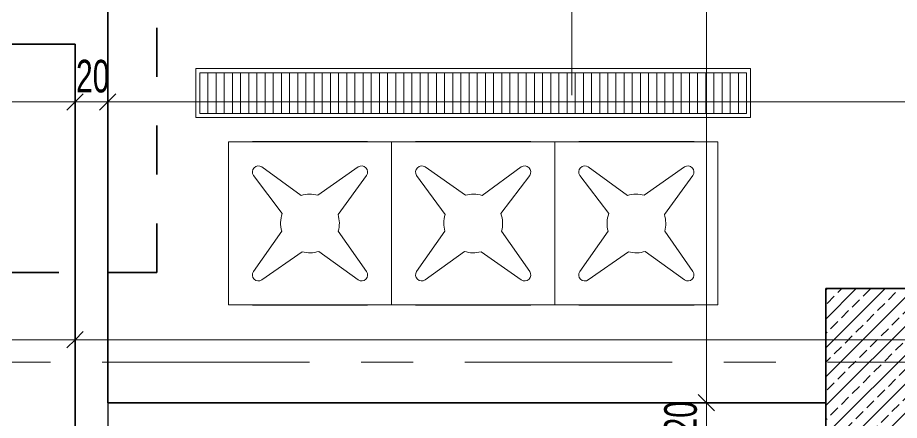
# Model space of a CAD drawing. Header units: metres. Extents: x 8 to 325, y -31 to 15.
# Drawn here: x 124.24 to 129.65, y -12.16 to -9.69 of the extents above; entities that cross this region are included whole.
import ezdxf

# ---------------------------------------------------------------- set-up
doc = ezdxf.new("R2010")
doc.units = ezdxf.units.M
for name, pattern in [('Dash', [0.6, 0.3, -0.3]), ('Grid Line', [2.2225, 1.27, -0.3175, 0.3175, -0.3175]), ('Grid Line 1_4_', [1.11125, 0.635, -0.15875, 0.15875, -0.15875])]:
    doc.linetypes.add(name, pattern=pattern)
for name, color, linetype, lineweight in [('A-ALAN', 7, 'Continuous', 9), ('A-DETY-AKS', 7, 'Continuous', 9), ('A-DETY-OLCU', 7, 'Continuous', 9), ('A-DETY-OLCU-100', 7, 'Continuous', 9), ('A-DETY-YAZI', 7, 'Continuous', 9), ('A-DUVR', 7, 'Continuous', 9), ('A-VITR', 7, 'Continuous', 9), ('M-EKIP', 7, 'Continuous', 9), ('S-KOLN', 7, 'Continuous', 9)]:
    doc.layers.add(name, color=color, linetype=linetype, lineweight=lineweight)
doc.layers.add('A-ÇZGI', color=7, linetype='Continuous', lineweight=9, true_color=0x00a600)
doc.styles.add('Arial Narrow_5', font='ARIALN.TTF', dxfattribs={"width": 0.8, "height": 0.2})
doc.dimstyles.new('TKFN_ARDI_Ölçü_1_100__İç_', dxfattribs={"dimscale": 0.3048, "dimtxt": 0.204686, "dimasz": 0.328084, "dimexe": 0.328084, "dimexo": 0.0625, "dimgap": 0, "dimtad": 1, "dimdec": 0, "dimlfac": 100, "dimdsep": 46, "dimtxsty": 'Arial Narrow_5', "dimblk1": 'OBLIQUE', "dimblk2": 'OBLIQUE', "dimsah": 1, "dimcen": 0.09, "dimdle": 0.328084, "dimadec": 8, "dimazin": 0, "dimtfac": 1, "dimtdec": 4, "dimtix": 1, "dimtmove": 0, "dimatfit": 3, "dimfxl": 0.656168, "dimfxlon": 1, "dimtvp": 1, "dimtolj": 1, "dimtzin": 0, "dimarcsym": 2})
doc.dimstyles.new('TKFN_ARDI_Ölçü_1_100__İç__3', dxfattribs={"dimscale": 0.3048, "dimtxt": 0.204686, "dimasz": 0.328084, "dimexe": 0.328084, "dimexo": 0.0625, "dimgap": 0, "dimtad": 1, "dimdec": 0, "dimlfac": 100, "dimdsep": 46, "dimtxsty": 'Arial Narrow_5', "dimblk1": 'OBLIQUE', "dimblk2": 'OBLIQUE', "dimsah": 1, "dimcen": 0.09, "dimdle": 0.328084, "dimadec": 8, "dimazin": 0, "dimtfac": 1, "dimtdec": 4, "dimtix": 1, "dimtmove": 0, "dimatfit": 3, "dimfxl": 0.656168, "dimfxlon": 1, "dimtvp": 1, "dimtolj": 1, "dimtzin": 0, "dimarcsym": 2})

# ---------------------------------------------------------------- blocks, each defined once
blk = doc.blocks.new('D2020_30_Izgara - 3400x300x300-6859302-_1_13_4_13_ PERON KATI _FFL_')
at = {"layer": 'A-VITR', "color": 8, "lineweight": 5, "true_color": 0x808080}
for p, q in [((0.15, 1.7), (-0.15, 1.7)), ((-0.15, 1.7), (-0.15, -1.7)), ((0.125, 1.675), (-0.125, 1.675)), ((-0.125, 1.675), (-0.125, 1.625)), ((-0.125, -1.675), (-0.125, 1.675)), ((-0.125, 1.675), (0.125, 1.675)), ((0.125, 1.625), (0.125, 1.675)), ((0.125, 1.675), (0.125, -1.675)), ((0.15, -1.7), (0.15, 1.7)), ((-0.125, 1.625), (0.125, 1.625)), ((0.125, 1.575), (-0.125, 1.575)), ((-0.125, 1.575), (-0.125, 1.525)), ((0.125, 1.525), (0.125, 1.575)), ((-0.125, 1.525), (0.125, 1.525)), ((0.125, 1.475), (-0.125, 1.475)), ((-0.125, 1.475), (-0.125, 1.425)), ((0.125, 1.425), (0.125, 1.475)), ((-0.125, 1.425), (0.125, 1.425)), ((0.125, 1.375), (-0.125, 1.375)), ((-0.125, 1.375), (-0.125, 1.325)), ((0.125, 1.325), (0.125, 1.375)), ((-0.125, 1.325), (0.125, 1.325)), ((0.125, 1.275), (-0.125, 1.275)), ((-0.125, 1.275), (-0.125, 1.225)), ((0.125, 1.225), (0.125, 1.275)), ((-0.125, 1.225), (0.125, 1.225)), ((0.125, 1.175), (-0.125, 1.175)), ((-0.125, 1.175), (-0.125, 1.125)), ((0.125, 1.125), (0.125, 1.175)), ((-0.125, 1.125), (0.125, 1.125)), ((0.125, 1.075), (-0.125, 1.075)), ((-0.125, 1.075), (-0.125, 1.025)), ((0.125, 1.025), (0.125, 1.075)), ((-0.125, 1.025), (0.125, 1.025)), ((0.125, 0.975), (-0.125, 0.975)), ((-0.125, 0.975), (-0.125, 0.925)), ((0.125, 0.925), (0.125, 0.975)), ((-0.125, 0.925), (0.125, 0.925)), ((0.125, 0.875), (-0.125, 0.875)), ((-0.125, 0.875), (-0.125, 0.825)), ((0.125, 0.825), (0.125, 0.875)), ((-0.125, 0.825), (0.125, 0.825)), ((0.125, 0.775), (-0.125, 0.775)), ((-0.125, 0.775), (-0.125, 0.725)), ((0.125, 0.725), (0.125, 0.775)), ((-0.125, 0.725), (0.125, 0.725)), ((0.125, 0.675), (-0.125, 0.675)), ((-0.125, 0.675), (-0.125, 0.625)), ((0.125, 0.625), (0.125, 0.675)), ((-0.125, 0.625), (0.125, 0.625)), ((0.125, 0.575), (-0.125, 0.575)), ((-0.125, 0.575), (-0.125, 0.525)), ((0.125, 0.525), (0.125, 0.575)), ((-0.125, 0.525), (0.125, 0.525)), ((0.125, 0.475), (-0.125, 0.475)), ((-0.125, 0.475), (-0.125, 0.425)), ((0.125, 0.425), (0.125, 0.475)), ((-0.125, 0.425), (0.125, 0.425)), ((0.125, 0.375), (-0.125, 0.375)), ((-0.125, 0.375), (-0.125, 0.325)), ((-0.125, 0.325), (0.125, 0.325)), ((0.125, 0.325), (0.125, 0.375)), ((0.125, 0.275), (-0.125, 0.275)), ((-0.125, 0.275), (-0.125, 0.225)), ((0.125, 0.225), (0.125, 0.275)), ((-0.125, 0.225), (0.125, 0.225)), ((0.125, 0.175), (-0.125, 0.175)), ((-0.125, 0.175), (-0.125, 0.125)), ((0.125, 0.125), (0.125, 0.175)), ((-0.125, 0.125), (0.125, 0.125)), ((0.125, 0.075), (-0.125, 0.075)), ((-0.125, 0.075), (-0.125, 0.025)), ((0.125, 0.025), (0.125, 0.075)), ((-0.125, 0.025), (0.125, 0.025)), ((0.125, -0.025), (-0.125, -0.025)), ((-0.125, -0.025), (-0.125, -0.075)), ((0.125, -0.075), (0.125, -0.025)), ((-0.125, -0.075), (0.125, -0.075)), ((0.125, -0.125), (-0.125, -0.125)), ((-0.125, -0.125), (-0.125, -0.175)), ((0.125, -0.175), (0.125, -0.125)), ((-0.125, -0.175), (0.125, -0.175)), ((0.125, -0.225), (-0.125, -0.225)), ((-0.125, -0.225), (-0.125, -0.275)), ((0.125, -0.275), (0.125, -0.225)), ((-0.125, -0.275), (0.125, -0.275)), ((0.125, -0.325), (-0.125, -0.325)), ((-0.125, -0.325), (-0.125, -0.375)), ((-0.125, -0.375), (0.125, -0.375)), ((0.125, -0.375), (0.125, -0.325)), ((0.125, -0.425), (-0.125, -0.425)), ((-0.125, -0.425), (-0.125, -0.475)), ((0.125, -0.475), (0.125, -0.425)), ((-0.125, -0.475), (0.125, -0.475)), ((0.125, -0.525), (-0.125, -0.525)), ((-0.125, -0.525), (-0.125, -0.575)), ((0.125, -0.575), (0.125, -0.525)), ((-0.125, -0.575), (0.125, -0.575)), ((0.125, -0.625), (-0.125, -0.625)), ((-0.125, -0.625), (-0.125, -0.675)), ((0.125, -0.675), (0.125, -0.625)), ((-0.125, -0.675), (0.125, -0.675)), ((0.125, -0.725), (-0.125, -0.725)), ((-0.125, -0.725), (-0.125, -0.775)), ((0.125, -0.775), (0.125, -0.725)), ((-0.125, -0.775), (0.125, -0.775)), ((0.125, -0.825), (-0.125, -0.825)), ((-0.125, -0.825), (-0.125, -0.875)), ((0.125, -0.875), (0.125, -0.825)), ((-0.125, -0.875), (0.125, -0.875)), ((0.125, -0.925), (-0.125, -0.925)), ((-0.125, -0.925), (-0.125, -0.975)), ((0.125, -0.975), (0.125, -0.925)), ((-0.125, -0.975), (0.125, -0.975)), ((0.125, -1.025), (-0.125, -1.025)), ((-0.125, -1.025), (-0.125, -1.075)), ((0.125, -1.075), (0.125, -1.025)), ((-0.125, -1.075), (0.125, -1.075)), ((0.125, -1.125), (-0.125, -1.125)), ((-0.125, -1.125), (-0.125, -1.175)), ((0.125, -1.175), (0.125, -1.125)), ((-0.125, -1.175), (0.125, -1.175)), ((0.125, -1.225), (-0.125, -1.225)), ((-0.125, -1.225), (-0.125, -1.275)), ((0.125, -1.275), (0.125, -1.225)), ((-0.125, -1.275), (0.125, -1.275)), ((0.125, -1.325), (-0.125, -1.325)), ((-0.125, -1.325), (-0.125, -1.375)), ((0.125, -1.375), (0.125, -1.325)), ((-0.125, -1.375), (0.125, -1.375)), ((0.125, -1.425), (-0.125, -1.425)), ((-0.125, -1.425), (-0.125, -1.475)), ((0.125, -1.475), (0.125, -1.425)), ((-0.125, -1.475), (0.125, -1.475)), ((0.125, -1.525), (-0.125, -1.525)), ((-0.125, -1.525), (-0.125, -1.575)), ((0.125, -1.575), (0.125, -1.525)), ((-0.125, -1.575), (0.125, -1.575)), ((0.125, -1.625), (-0.125, -1.625)), ((-0.125, -1.625), (-0.125, -1.675)), ((0.125, -1.675), (0.125, -1.625)), ((-0.15, -1.7), (0.15, -1.7)), ((-0.125, -1.675), (0.125, -1.675)), ((0.125, -1.675), (-0.125, -1.675))]:
    blk.add_line(p, q, dxfattribs=at)
blk = doc.blocks.new('D2010_20_Modüler Su Deposu - 7 400 L _1_07 m x 2_15 m x 3_22 m_ MODULAR_ MODÜLER-4439663-_1_13_4_13_ PERON KATI _FFL_')
at = {"layer": 'M-EKIP', "color": 8, "lineweight": 5, "true_color": 0x808080}
for p, q in [((0, 1), (-1, 1)), ((-1, 1), (-1, 0)), ((0, 0), (0, 1)), ((-1, 0.8532), (-1.002, 0.8532)), ((-1, 0.8532), (-1.002, 0.8532)), ((-1.002, 0.8532), (-1.002, 0.8509)), ((-1.002, 0.8532), (-1.002, 0.7949)), ((-0.5479, 0.6735), (-0.7949, 0.8465)), ((-0.2051, 0.8465), (-0.4398, 0.6696)), ((0.002, 0.8532), (0, 0.8532)), ((0.002, 0.8532), (0, 0.8532)), ((0.002, 0.7949), (0.002, 0.8532)), ((0.002, 0.8509), (0.002, 0.8532)), ((-1.002, 0.5479), (-1.002, 0.7949)), ((-0.8465, 0.7949), (-0.6735, 0.5479)), ((-0.3284, 0.5542), (-0.1535, 0.7949)), ((0.002, 0.7949), (0.002, 0.5479)), ((-1.002, 0.5479), (-1.002, 0.4458)), ((-1.002, 0.5479), (-1, 0.5479)), ((0, 0.5479), (0.002, 0.5479)), ((0.002, 0.4458), (0.002, 0.5479)), ((-1.002, 0.2051), (-1.002, 0.4458)), ((-1.002, 0.4458), (-1, 0.4458)), ((-0.6716, 0.4458), (-0.8465, 0.2051)), ((-0.1535, 0.2051), (-0.3265, 0.4521)), ((0, 0.4458), (0.002, 0.4458)), ((0.002, 0.4458), (0.002, 0.2051)), ((-0.7949, 0.1535), (-0.5479, 0.3265)), ((-0.4458, 0.3284), (-0.2051, 0.1535)), ((-1.002, 0.2051), (-1.002, 0.1468)), ((-1.002, 0.2051), (-1, 0.2051)), ((0, 0.2051), (0.002, 0.2051)), ((0.002, 0.1468), (0.002, 0.2051)), ((-1.002, 0.1491), (-1.002, 0.1468)), ((-1.002, 0.1468), (-1, 0.1468)), ((-1.002, 0.1468), (-1, 0.1468)), ((0, 0.1468), (0.002, 0.1468)), ((0, 0.1468), (0.002, 0.1468)), ((0.002, 0.1468), (0.002, 0.1491)), ((0, 0), (-1, 0)), ((-1, 0), (-1, -1)), ((-1, 0), (0, 0)), ((0, -1), (0, 0)), ((-1, -0.1468), (-1.002, -0.1468)), ((-1, -0.1468), (-1.002, -0.1468)), ((-1.002, -0.1468), (-1.002, -0.1491)), ((-1.002, -0.1468), (-1.002, -0.2051)), ((-0.5479, -0.3265), (-0.7949, -0.1535)), ((-0.2051, -0.1535), (-0.4458, -0.3284)), ((0.002, -0.1468), (0, -0.1468)), ((0.002, -0.1468), (0, -0.1468)), ((0.002, -0.2051), (0.002, -0.1468)), ((0.002, -0.1491), (0.002, -0.1468)), ((-1.002, -0.4521), (-1.002, -0.2051)), ((-0.8465, -0.2051), (-0.6716, -0.4458)), ((-0.3265, -0.4521), (-0.1535, -0.2051)), ((0.002, -0.2051), (0.002, -0.4521)), ((-1.002, -0.4521), (-1.002, -0.5542)), ((-1.002, -0.4521), (-1, -0.4521)), ((0, -0.4521), (0.002, -0.4521)), ((0.002, -0.5542), (0.002, -0.4521)), ((-1.002, -0.7949), (-1.002, -0.5542)), ((-1.002, -0.5542), (-1, -0.5542)), ((-0.6735, -0.5479), (-0.8465, -0.7949)), ((-0.1535, -0.7949), (-0.3284, -0.5542)), ((0, -0.5542), (0.002, -0.5542)), ((0.002, -0.5542), (0.002, -0.7949)), ((-0.7949, -0.8465), (-0.5479, -0.6735)), ((-0.4398, -0.6696), (-0.2051, -0.8465)), ((-1.002, -0.7949), (-1.002, -0.8532)), ((-1.002, -0.7949), (-1, -0.7949)), ((0, -0.7949), (0.002, -0.7949)), ((0.002, -0.8532), (0.002, -0.7949)), ((-1.002, -0.8509), (-1.002, -0.8532)), ((-1.002, -0.8532), (-1, -0.8532)), ((-1.002, -0.8532), (-1, -0.8532)), ((0, -0.8532), (0.002, -0.8532)), ((0, -0.8532), (0.002, -0.8532)), ((0.002, -0.8532), (0.002, -0.8509)), ((0, -1), (-1, -1)), ((-1, -1), (-1, -2)), ((-1, -1), (0, -1)), ((0, -2), (0, -1)), ((-1, -1.1468), (-1.002, -1.1468)), ((-1, -1.1468), (-1.002, -1.1468)), ((-1.002, -1.1468), (-1.002, -1.1491)), ((-1.002, -1.1468), (-1.002, -1.2051)), ((-0.5479, -1.3265), (-0.7949, -1.1535)), ((-0.2051, -1.1535), (-0.4398, -1.3304)), ((0.002, -1.1468), (0, -1.1468)), ((0.002, -1.1468), (0, -1.1468)), ((0.002, -1.2051), (0.002, -1.1468)), ((0.002, -1.1491), (0.002, -1.1468)), ((-1.002, -1.4521), (-1.002, -1.2051)), ((-0.8465, -1.2051), (-0.6735, -1.4521)), ((-0.3284, -1.4458), (-0.1535, -1.2051)), ((0.002, -1.2051), (0.002, -1.4521)), ((-1.002, -1.4521), (-1.002, -1.5542)), ((-1.002, -1.4521), (-1, -1.4521)), ((0, -1.4521), (0.002, -1.4521)), ((0.002, -1.5542), (0.002, -1.4521)), ((-1.002, -1.7949), (-1.002, -1.5542)), ((-1.002, -1.5542), (-1, -1.5542)), ((-0.6716, -1.5542), (-0.8465, -1.7949)), ((-0.1535, -1.7949), (-0.3265, -1.5479)), ((0, -1.5542), (0.002, -1.5542)), ((0.002, -1.5542), (0.002, -1.7949)), ((-0.7949, -1.8465), (-0.5479, -1.6735)), ((-0.4458, -1.6716), (-0.2051, -1.8465)), ((-1.002, -1.7949), (-1.002, -1.8532)), ((-1.002, -1.7949), (-1, -1.7949)), ((0, -1.7949), (0.002, -1.7949)), ((0.002, -1.8532), (0.002, -1.7949)), ((-1.002, -1.8509), (-1.002, -1.8532)), ((-1.002, -1.8532), (-1, -1.8532)), ((-1.002, -1.8532), (-1, -1.8532)), ((0, -1.8532), (0.002, -1.8532)), ((0, -1.8532), (0.002, -1.8532)), ((0.002, -1.8532), (0.002, -1.8509)), ((-1, -2), (0, -2))]:
    blk.add_line(p, q, dxfattribs=at)
for centre, radius, start, end in [((-0.8161, 0.8161), 0.037, 55, 215), ((-0.1839, 0.8161), 0.037, 325, 125), ((-0.5, 0.5), 0.18, 70.4605, 105.4227), ((-0.5, 0.5), 0.18, 164.5773, 197.5351), ((-0.5, 0.5), 0.18, 344.5773, 17.5351), ((-0.5, 0.5), 0.18, 254.5773, 287.5351), ((-0.8161, 0.1839), 0.037, 145, 305), ((-0.1839, 0.1839), 0.037, 235, 35), ((-0.8161, -0.1839), 0.037, 55, 215), ((-0.1839, -0.1839), 0.037, 325, 125), ((-0.5, -0.5), 0.18, 72.4649, 105.4227), ((-0.5, -0.5), 0.18, 162.4649, 195.4227), ((-0.5, -0.5), 0.18, 342.4649, 15.4227), ((-0.5, -0.5), 0.18, 254.5773, 289.5395), ((-0.8161, -0.8161), 0.037, 145, 305), ((-0.1839, -0.8161), 0.037, 235, 35), ((-0.8161, -1.1839), 0.037, 55, 215), ((-0.1839, -1.1839), 0.037, 325, 125), ((-0.5, -1.5), 0.18, 70.4605, 105.4227), ((-0.5, -1.5), 0.18, 164.5773, 197.5351), ((-0.5, -1.5), 0.18, 344.5773, 17.5351), ((-0.5, -1.5), 0.18, 254.5773, 287.5351), ((-0.8161, -1.8161), 0.037, 145, 305), ((-0.1839, -1.8161), 0.037, 235, 35)]:
    blk.add_arc(centre, radius, start, end, dxfattribs=at)
blk = doc.blocks.new('IC-TKN-M7-S23-000-10-A1-32-K-T-6E-200_rvt-1-_1_13_4_13_ PERON KATI _FFL_')
at = {"layer": 'A-VITR', "color": 8, "lineweight": 5, "true_color": 0x808080, "rotation": 90.00000000000007}
blk.add_blockref('D2020_30_Izgara - 3400x300x300-6859302-_1_13_4_13_ PERON KATI _FFL_', (-177.7609, -10.1501), dxfattribs=at)
at = {"layer": 'M-EKIP', "color": 8, "lineweight": 5, "true_color": 0x808080, "rotation": 90.00000000000011}
blk.add_blockref('D2010_20_Modüler Su Deposu - 7 400 L _1_07 m x 2_15 m x 3_22 m_ MODULAR_ MODÜLER-4439663-_1_13_4_13_ PERON KATI _FFL_', (-178.2609, -10.45), dxfattribs=at)
blk = doc.blocks.new('B1010_10_KOLON_DİKDÖRTGEN KESİT - 90x120mm-4136683-_1_13_4_13_ PERON KATI _FFL_')
at = {"layer": 'S-KOLN', "true_color": 0x787878}
h = blk.add_hatch(dxfattribs=at)
h.set_pattern_fill('FP_127', color=8, style=0, pattern_type=2)
h.set_pattern_definition([(225, (-175, -11.8), (0.08845906, -0.08845906), []), (225, (-175.088, -11.8), (0.08845906, -0.08845906), [0.06255, -0.03127])])
h.paths.add_polyline_path([(-0.6, 0.45), (-0.6, -0.45), (0.6, -0.45), (0.6, 0.45), (-0.0885, 0.45)])
at = {"layer": 'S-KOLN', "lineweight": 35}
for p, q in [((0.6, 0.45), (-0.6, 0.45)), ((-0.6, 0.45), (-0.6, -0.45)), ((0.6, -0.45), (0.6, 0.45)), ((-0.6, -0.45), (0.6, -0.45))]:
    blk.add_line(p, q, dxfattribs=at)
blk = doc.blocks.new('IC-TKN-M7-S23-000-10-A1-32-K-T-6C-200_rvt-1-_1_13_4_13_ PERON KATI _FFL_')
at = {"layer": 'S-KOLN', "color": 8, "lineweight": 9, "true_color": 0x808080, "rotation": 180}
blk.add_blockref('B1010_10_KOLON_DİKDÖRTGEN KESİT - 90x120mm-4136683-_1_13_4_13_ PERON KATI _FFL_', (-175, -11.8), dxfattribs=at)
blk = doc.blocks.new('DIMBLOCK39-_1_13_4_13_ PERON KATI _FFL_')
at = {"layer": 'A-DETY-OLCU-100', "transparency": 16777216}
for p, q in [((128.4626, -5.3), (128.4126, -5.25)), ((128.4626, -5.3), (128.3626, -5.3)), ((128.4626, -5.3), (128.4626, -12.05)), ((128.4626, -5.3), (128.5126, -5.35)), ((128.4626, -5.3), (128.6626, -5.3)), ((128.4626, -12.05), (128.4126, -12)), ((128.4626, -12.05), (128.3626, -12.05)), ((128.4626, -12.05), (128.5126, -12.1)), ((128.4626, -12.05), (128.6626, -12.05))]:
    blk.add_line(p, q, dxfattribs=at)
at = {"layer": 'A-DETY-OLCU-100', "color": 0, "transparency": 16777216, "insert": (128.2041, -8.8163), "char_height": 0.2, "width": 0.339194, "attachment_point": 1, "rotation": 90, "line_spacing_factor": 0.974696, "style": 'Arial Narrow_5'}
blk.add_mtext('675', dxfattribs=at)
blk = doc.blocks.new('_Oblique')
at = {"color": 0, "linetype": 'ByBlock', "lineweight": -2}
blk.add_line((-0.5, -0.5), (0.5, 0.5), dxfattribs=at)
blk = doc.blocks.new('DIMBLOCK40-_1_13_4_13_ PERON KATI _FFL_')
at = {"layer": 'A-DETY-OLCU-100', "transparency": 16777216}
for p, q in [((128.4626, -12.05), (128.4126, -12)), ((128.4626, -12.05), (128.3626, -12.05)), ((128.4626, -12.05), (128.4626, -12.25)), ((128.4626, -12.05), (128.5126, -12.1)), ((128.4626, -12.05), (128.6626, -12.05)), ((128.4626, -12.25), (128.4126, -12.2)), ((128.4626, -12.25), (128.3626, -12.25)), ((128.4626, -12.25), (128.5126, -12.3)), ((128.4626, -12.25), (128.6626, -12.25))]:
    blk.add_line(p, q, dxfattribs=at)
at = {"layer": 'A-DETY-OLCU-100', "color": 0, "transparency": 16777216, "insert": (128.2041, -12.2442), "char_height": 0.2, "width": 0.22613, "attachment_point": 1, "rotation": 90, "line_spacing_factor": 0.974696, "style": 'Arial Narrow_5'}
blk.add_mtext('20', dxfattribs=at)
blk = doc.blocks.new('DIMBLOCK364-_1_13_4_13_ PERON KATI _FFL_')
at = {"layer": 'A-DETY-OLCU-100', "transparency": 16777216}
for p, q in [((119.5947, -11.6631), (119.5947, -11.4631)), ((119.5947, -11.6631), (119.6447, -11.6131)), ((124.5947, -11.6631), (124.5947, -11.5631)), ((124.5947, -11.6631), (124.6447, -11.6131)), ((119.4947, -11.6631), (124.5947, -11.6631)), ((119.5947, -11.6631), (119.5447, -11.7131)), ((119.5947, -11.6631), (119.5947, -11.7631)), ((124.5947, -11.6631), (124.5447, -11.7131)), ((124.5947, -11.6631), (124.5947, -11.8631))]:
    blk.add_line(p, q, dxfattribs=at)
at = {"layer": 'A-DETY-OLCU-100', "color": 0, "transparency": 16777216, "insert": (121.9533, -11.4046), "char_height": 0.2, "width": 0.339194, "attachment_point": 1, "line_spacing_factor": 0.974696, "style": 'Arial Narrow_5'}
blk.add_mtext('500', dxfattribs=at)
blk = doc.blocks.new('DIMBLOCK365-_1_13_4_13_ PERON KATI _FFL_')
at = {"layer": 'A-DETY-OLCU-100', "transparency": 16777216}
for p, q in [((150.0947, -11.6631), (150.0947, -11.4631)), ((124.5947, -11.6631), (124.5947, -11.5631)), ((124.5947, -11.6631), (124.6447, -11.6131)), ((150.0947, -11.6631), (150.1447, -11.6131)), ((124.5947, -11.6631), (124.5447, -11.7131)), ((124.5947, -11.6631), (150.0947, -11.6631)), ((124.5947, -11.6631), (124.5947, -11.8631)), ((150.0947, -11.6631), (150.0447, -11.7131)), ((150.0947, -11.6631), (150.0947, -11.7631))]:
    blk.add_line(p, q, dxfattribs=at)
at = {"layer": 'A-DETY-OLCU-100', "color": 0, "transparency": 16777216, "insert": (137.1562, -11.4046), "char_height": 0.2, "width": 0.452259, "attachment_point": 1, "line_spacing_factor": 0.974696, "style": 'Arial Narrow_5'}
blk.add_mtext('2550', dxfattribs=at)
blk = doc.blocks.new('DIMBLOCK421-_1_13_4_13_ PERON KATI _FFL_')
at = {"layer": 'A-DETY-OLCU-100', "transparency": 16777216}
for p, q in [((119.5947, -10.2047), (119.5947, -10.0047)), ((124.5947, -10.2047), (124.5947, -10.0047)), ((119.5947, -10.2047), (119.6447, -10.1547)), ((124.5947, -10.2047), (124.6447, -10.1547)), ((119.5947, -10.2047), (119.5447, -10.2547)), ((119.5947, -10.2047), (124.5947, -10.2047)), ((119.5947, -10.2047), (119.5947, -10.3047)), ((124.5947, -10.2047), (124.5447, -10.2547)), ((124.5947, -10.2047), (124.5947, -10.3047))]:
    blk.add_line(p, q, dxfattribs=at)
at = {"layer": 'A-DETY-OLCU-100', "color": 0, "transparency": 16777216, "insert": (121.9533, -9.9462), "char_height": 0.2, "width": 0.339194, "attachment_point": 1, "line_spacing_factor": 0.974696, "style": 'Arial Narrow_5'}
blk.add_mtext('500', dxfattribs=at)
blk = doc.blocks.new('DIMBLOCK422-_1_13_4_13_ PERON KATI _FFL_')
at = {"layer": 'A-DETY-OLCU-100', "transparency": 16777216}
for p, q in [((124.5947, -10.2047), (124.5947, -10.0047)), ((124.7947, -10.2047), (124.7947, -10.0047)), ((124.5947, -10.2047), (124.6447, -10.1547)), ((124.7947, -10.2047), (124.8447, -10.1547)), ((124.5947, -10.2047), (124.5447, -10.2547)), ((124.5947, -10.2047), (124.7947, -10.2047)), ((124.5947, -10.2047), (124.5947, -10.3047)), ((124.7947, -10.2047), (124.7447, -10.2547)), ((124.7947, -10.2047), (124.7947, -10.3047))]:
    blk.add_line(p, q, dxfattribs=at)
at = {"layer": 'A-DETY-OLCU-100', "color": 0, "transparency": 16777216, "insert": (124.6004, -9.9462), "char_height": 0.2, "width": 0.22613, "attachment_point": 1, "line_spacing_factor": 0.974696, "style": 'Arial Narrow_5'}
blk.add_mtext('20', dxfattribs=at)
blk = doc.blocks.new('DIMBLOCK423-_1_13_4_13_ PERON KATI _FFL_')
at = {"layer": 'A-DETY-OLCU-100', "transparency": 16777216}
for p, q in [((124.7947, -10.2047), (124.7947, -10.0047)), ((136.1447, -10.2047), (136.1447, -10.0047)), ((124.7947, -10.2047), (124.8447, -10.1547)), ((136.1447, -10.2047), (136.1947, -10.1547)), ((124.7947, -10.2047), (124.7447, -10.2547)), ((124.7947, -10.2047), (136.1447, -10.2047)), ((124.7947, -10.2047), (124.7947, -10.3047)), ((136.1447, -10.2047), (136.0947, -10.2547)), ((136.1447, -10.2047), (136.1447, -10.3047))]:
    blk.add_line(p, q, dxfattribs=at)
at = {"layer": 'A-DETY-OLCU-100', "color": 0, "transparency": 16777216, "insert": (130.2812, -9.9462), "char_height": 0.2, "width": 0.452259, "attachment_point": 1, "line_spacing_factor": 0.974696, "style": 'Arial Narrow_5'}
blk.add_mtext('1135', dxfattribs=at)

msp = doc.modelspace()

# ---------------------------------------------------------------- linework, layer by layer
at = {"layer": 'A-ALAN', "color": 8, "true_color": 0x808080, "flags": 128}
for points in [[(136.0947, -12.05), (136.1447, -12.05), (136.1447, -11.35), (136.1447, -11.32), (136.1447, -5.68), (136.1447, -5.65), (136.1447, -4.95), (136.0947, -4.95), (130.3947, -4.95), (130.3947, -5.65), (129.1947, -5.65), (129.1947, -4.95), (127.1947, -4.95), (127.1947, -8.89), (124.7947, -8.89), (124.7947, -9.75), (124.7947, -12.05), (129.1947, -12.05), (129.1947, -11.35), (130.3947, -11.35), (130.3947, -12.05)], [(124.5947, -12.15), (124.5947, -9.85), (119.5947, -9.85), (119.5947, -12.15), (119.5947, -13.11), (124.5947, -13.11)]]:
    msp.add_lwpolyline(points, close=True, dxfattribs=at)
at = {"layer": 'A-DETY-AKS', "color": 1, "linetype": 'Grid Line 1_4_', "lineweight": 25, "true_color": 0xff0000}
msp.add_line((124.7947, 13.6518), (124.7947, -28.6158), dxfattribs=at)
at = {"layer": 'A-DETY-AKS', "linetype": 'Grid Line'}
msp.add_line((323.8329, -11.8), (109.008, -11.8), dxfattribs=at)
at = {"layer": 'A-DETY-YAZI'}
msp.add_line((127.639, -10.1638), (127.639, -9.4597), dxfattribs=at)
at = {"layer": 'A-DUVR', "lineweight": 35}
for p, q in [((124.7947, -12.05), (124.7947, -8.89)), ((119.5947, -9.85), (124.5947, -9.85)), ((124.5947, -9.85), (124.5947, -13.11)), ((129.1947, -12.05), (124.7947, -12.05))]:
    msp.add_line(p, q, dxfattribs=at)
at = {"layer": 'A-ÇZGI', "color": 1, "linetype": 'Dash', "lineweight": 35, "true_color": 0xff0000}
for q in [(125.0947, -5.86), (118.2947, -11.25)]:
    msp.add_line((125.0947, -11.25), q, dxfattribs=at)

# ---------------------------------------------------------------- block references
at = {"lineweight": 5}
for name in ['IC-TKN-M7-S23-000-10-A1-32-K-T-6C-200_rvt-1-_1_13_4_13_ PERON KATI _FFL_', 'IC-TKN-M7-S23-000-10-A1-32-K-T-6E-200_rvt-1-_1_13_4_13_ PERON KATI _FFL_']:
    msp.add_blockref(name, (304.7947, 0), dxfattribs=at)

# ---------------------------------------------------------------- dimensions: what is measured, and where the dimension line sits
at = {"layer": 'A-DETY-OLCU'}
for base, p1, p2, override, picture, middle in [((128.4626, -12.05), (128.6626, -5.3), (128.6626, -12.05), {"dimpost": '<>', "dimfxl": 6.75}, 'DIMBLOCK39-_1_13_4_13_ PERON KATI _FFL_', (128.3605, -8.675)), ((128.4626, -12.25), (128.6626, -12.05), (128.6626, -12.25), {"dimpost": '<>', "dimfxl": 0.2}, 'DIMBLOCK40-_1_13_4_13_ PERON KATI _FFL_', (128.3605, -12.15))]:
    dim = msp.add_linear_dim(base=base, p1=p1, p2=p2, angle=90, dimstyle='TKFN_ARDI_Ölçü_1_100__İç_', override=override, dxfattribs=at)
    dim.commit()
    dim.dimension.update_dxf_attribs({"geometry": picture, "text_midpoint": middle})
for base, p1, p2, override, picture, middle in [((124.5947, -10.2047), (119.5947, -10.0047), (124.5947, -10.0047), {"dimpost": '<>', "dimfxl": 5}, 'DIMBLOCK421-_1_13_4_13_ PERON KATI _FFL_', (122.0947, -10.1026)), ((124.7947, -10.2047), (124.5947, -10.0047), (124.7947, -10.0047), {"dimpost": '<>', "dimfxl": 0.2}, 'DIMBLOCK422-_1_13_4_13_ PERON KATI _FFL_', (124.6947, -10.1026)), ((136.1447, -10.2047), (124.7947, -10.0047), (136.1447, -10.0047), {"dimpost": '<>', "dimfxl": 11.35}, 'DIMBLOCK423-_1_13_4_13_ PERON KATI _FFL_', (130.4697, -10.1026)), ((124.5947, -11.6631), (119.5947, -11.4631), (124.5947, -11.8631), {"dimpost": '<>', "dimfxl": 5.015975}, 'DIMBLOCK364-_1_13_4_13_ PERON KATI _FFL_', (122.0947, -11.5609)), ((150.0947, -11.6631), (124.5947, -11.8631), (150.0947, -11.4631), {"dimpost": '<>', "dimfxl": 25.503137}, 'DIMBLOCK365-_1_13_4_13_ PERON KATI _FFL_', (137.3447, -11.5609))]:
    dim = msp.add_linear_dim(base=base, p1=p1, p2=p2, dimstyle='TKFN_ARDI_Ölçü_1_100__İç__3', override=override, dxfattribs=at)
    dim.commit()
    dim.dimension.update_dxf_attribs({"geometry": picture, "text_midpoint": middle})

doc.saveas('drawing.dxf')
